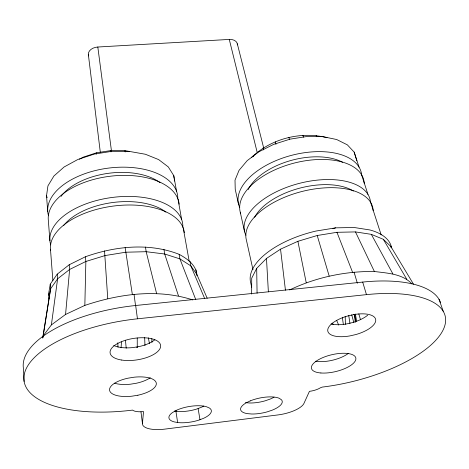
<?xml version="1.0" encoding="UTF-8"?>
<svg xmlns="http://www.w3.org/2000/svg" width="469" height="469" viewBox="0 0 469 469"><rect width="100%" height="100%" fill="white"/><g stroke="black" fill="none" stroke-linecap="round" stroke-linejoin="round"><path stroke-width="0.7" d="M251.648 294.069L251.712 278.181L256.69 268.368L266.48 258.442L280.538 249.168L297.897 241.301L317.22 235.508L336.953 232.302L355.473 231.915L371.325 234.348L383.337 239.319L390.753 246.366L413.523 284.226M42.831 337.985L43.207 335.863L51.379 324.9L65.56 314.453L84.842 305.401L85.856 261.479L85.376 256.778C115.186 246.166 149.113 242.555 179.129 254.321C187.354 258.771 196.746 265.436 196.945 275.743M121.061 347.775L121.483 341.942M65.56 314.453L69.629 269.452L69.207 264.762L85.376 256.778M142.441 423.366L143.537 411.559A12.475 4.667 -8.9 0 1 133.114 410.504L132.633 410.099L131.496 410.234A109.582 44.942 -8.6 0 1 23.896 377.064A109.582 44.942 -8.6 0 1 137.446 318.809L366.465 294.638A105.666 41.682 -13.7 0 1 443.269 329.637A105.666 41.682 -13.7 0 1 322.285 387.083L320.509 387.752A12.083 4.403 -12.6 0 1 309.429 391.351L303.976 403.358A23.339 8.26 -11.9 0 1 277.894 414.936L164.801 429.117A23.872 8.583 -9.4 0 1 142.441 423.366L140.958 411.782M51.379 324.9L57.617 278.803L57.247 274.136L69.207 264.762M47.75 211.754L46.519 195.761L47.944 185.865L53.9 176.022L64.118 166.97L77.918 159.448L94.287 154.09L111.921 151.335L129.415 151.411M43.207 335.863L50.611 288.757L50.265 284.126L57.247 274.136M42.702 337.903L50.611 288.757L57.617 278.803L69.629 269.452L85.856 261.479L105.079 255.564L125.751 252.216L146.17 251.701L164.689 254.01L179.914 258.888L190.813 265.853L196.804 274.312L207.175 298.214M48.911 298.554L48.577 293.969L50.265 284.126M251.413 157.607C270.742 138.713 300.864 131.021 327.034 137.698M79.437 159.214L83.189 157.168L96.479 152.812L110.795 150.584L125.018 150.643L145.39 154.254L158.645 159.589L168.295 166.923L173.782 175.664L176.555 191.288M136.649 347.4L137.857 346.755M289.608 289.953C315.942 277.326 345.196 271.129 374.373 271.487C387.271 273.187 402.443 273.697 411.905 283.874M332.873 228.708L335.652 227.852L354.124 227.5L369.935 229.962A72.595 33.78 -14.3 0 1 391.597 247.884M84.842 305.401C119.237 293.829 157.725 288.546 192.853 299.949M335.652 227.852L315.989 231.047A72.595 33.78 -14.3 0 0 250.733 282.877L251.683 287.192M24.118 381.438L23.45 368.611A108.644 45.769 -8.5 0 1 135.664 305.501L362.695 282.074A104.792 42.474 -13.8 0 1 440.561 302.581M88.676 55.917A9.556 6.584 -6.1 0 1 97.816 47.017L229.277 39.425A9.321 6.302 -14.6 0 1 237.402 44.889M245.445 402.625L249.549 402.994A21.07 7.762 -11.5 0 0 265.061 400.843L269.91 399.166A21.07 7.762 -11.5 0 0 274.054 397.167M174.568 411.002L176.637 411.377A21.363 7.944 -9.9 0 0 197.326 408.845L201.881 407.045A21.363 7.944 -9.9 0 0 203.845 406.031M359.066 167.198L354.183 152.138L347.347 144.845L336.672 139.522L322.854 136.643L306.902 136.502L290.059 139.146L273.656 144.37L258.999 151.739L247.192 160.644L239.038 170.358L235.01 180.149L235.221 189.318L238.604 204.484M383.337 239.319L406.723 279.149M371.325 234.348L392.887 273.896M355.473 231.915L374.373 271.487M336.636 320.386L338.688 325.046M204.619 298.401L190.813 265.853L190.009 261.339M336.953 232.302L352.547 272.208M195.749 299.574L179.914 258.888L179.129 254.321M48.577 293.969L49.28 295.787M439.031 299.322L443.211 311.24M178.466 295.828L164.689 254.01L163.951 249.402M46.519 195.761L47.17 197.742M370.633 202.379L381.18 234.905M361.622 174.837L367.966 194.412M354.183 152.138L356.845 160.803M362.695 282.074L366.465 294.638M316.17 135.435L316.546 136.684M354.066 272.161L357.355 283.264M317.22 235.508L329.179 276.071M390.753 246.366L391.134 247.673M358.814 313.931L360.426 319.477M302.904 135.312L303.443 137.194M288.916 137.505L289.437 139.393M351.721 314.834L353.825 322.59M275.303 141.849L275.971 144.37M332.72 323.2L333.084 324.607M237.314 43.781L263.689 147.993M263.109 147.987L263.59 149.881M156.605 293.582L146.17 251.701L145.484 247.046M229.277 39.425L257.176 152.337M253.242 155.432L253.547 156.687M240.257 212.223L244.648 231.921M252.984 269.716L246.372 239.981A65.244 32.824 -14.6 0 1 304.616 190.842A65.244 32.824 -14.6 0 1 373.154 210.663M297.897 241.301L306.234 282.76M148.374 337.856L149.429 343.56M183.191 227.846L189.142 260.934M178.038 199.231L181.644 219.556M355.402 314.037L356.592 321.183M198.117 408.534L199.976 419.708M132.358 294.497L125.135 247.532M348.743 315.526L349.956 323.487M175.928 411.249L177.628 422.487M342.323 317.249L343.355 324.448M125.018 150.643L125.2 151.95M354.699 314.289L355.713 321.5M135.664 305.501L137.446 318.809M134.046 294.432L135.564 305.77M97.816 47.017L111.44 150.772M110.795 150.584L110.965 151.897M354.312 314.371L355.314 322.32M88.319 54.234L100.319 152.355M280.538 249.168L285.445 290.241M96.479 152.812L96.637 154.131M173.782 175.664L174.105 178.367M174.263 179.721L174.421 181.075M104.534 250.862L107.741 298.542M195.995 269.845L196.417 274.154M125.458 340.248L126.208 348.191M49.896 240.708L48.301 219.902A65.918 36.054 -7.5 0 1 110.432 176.209A65.918 36.054 -7.5 0 1 179.17 204.185M50.476 249.227L52.862 280.398M266.48 258.442L268.374 291.876M117.766 342.833L118.012 347.183M151.798 338.706L151.991 342.352M144.663 337.604L144.962 345.594M345.225 316.341L345.389 324.325M256.69 268.368L257.076 293.242M137.241 337.973L137.259 347.371M50.652 250.634A67.436 35.157 -7.7 0 1 112.877 206.126A67.436 35.157 -7.7 0 1 184.305 232.677M63.591 225.607A58.303 30.813 -7.7 0 1 112.695 202.526A58.303 30.813 -7.7 0 1 165.868 212.094M50.763 244.929A66.944 35.398 -7.7 0 1 111.751 197.519A66.944 35.398 -7.7 0 1 182.816 227.266M61.029 196.417A57.06 31.605 -7.5 0 1 107.964 173.372A57.06 31.605 -7.5 0 1 160.005 182.634M48.518 215.775A65.443 36.26 -7.5 0 1 107.677 168.207A65.443 36.26 -7.5 0 1 177.786 198.463M254.649 217.27A56.421 28.785 -14.6 0 1 299.603 188.18A56.421 28.785 -14.6 0 1 353.438 191.065M245.938 235.268A64.775 33.065 -14.6 0 1 298.941 183.467A64.775 33.065 -14.6 0 1 370.516 202.749M240.65 213.501A63.813 33.715 -14.8 0 1 295.523 162.743A63.813 33.715 -14.8 0 1 364.22 183.338M248.195 189.582A55.254 29.565 -14.8 0 1 290.053 160.738A55.254 29.565 -14.8 0 1 342.569 162.274M239.776 207.667A63.368 33.92 -14.9 0 1 291.513 155.35A63.368 33.92 -14.9 0 1 361.687 175.746M348.297 353.462A22.6 8.817 -13.4 0 1 315.573 361.236M367.684 315.203A24.429 10.212 -14.2 0 1 352.559 322.566L346.48 323.968A24.429 10.212 -14.2 0 1 331.044 323.938M154.858 339.767A25.314 11.057 -8.5 0 1 139.504 346.48L133.132 347.547A25.314 11.057 -8.5 0 1 113.691 345.465M150.279 377.733A23.432 9.456 -8.5 0 1 136.35 383.243L130.441 384.199A23.432 9.456 -8.5 0 1 114.53 383.208M176.139 410.445L172.434 412.585A21.521 7.785 -10 0 0 174.216 421.901L178.337 422.61A21.521 7.785 -10 0 0 199.178 420.019L203.769 418.231A21.521 7.785 -10 0 0 209.45 408.042L206.477 406.734A21.521 7.785 -10 0 0 176.139 410.445M250.235 400.884L246.002 402.953A21.228 7.604 -11.5 0 0 247.362 413.64L251.759 414.01A21.228 7.604 -11.5 0 0 267.377 411.811L272.266 410.146A21.228 7.604 -11.5 0 0 281.482 399.805L279.307 398.322A21.228 7.604 -11.5 0 0 250.235 400.884M353.685 314.611L347.289 316.088A24.64 10.031 -14.2 0 0 327.749 330.815A24.64 10.031 -14.2 0 0 349.827 335.927L355.959 334.52A24.64 10.031 -14.2 0 0 375.722 319.788A24.64 10.031 -14.2 0 0 353.685 314.611M137.88 395.226L131.918 396.188A23.626 9.274 -8.6 0 1 109.617 390.484A23.626 9.274 -8.6 0 1 127.943 378.19L134.157 377.193A23.626 9.274 -8.6 0 1 156.253 382.968A23.626 9.274 -8.6 0 1 137.88 395.226M320.89 372.984A22.782 8.647 -13.3 0 0 355.813 359.477A22.782 8.647 -13.3 0 0 324.196 357.05A22.782 8.647 -13.3 0 0 320.89 372.984M121.618 360.04A25.537 10.863 -8.6 0 0 160.633 346.585A25.537 10.863 -8.6 0 0 123.834 340.799A25.537 10.863 -8.6 0 0 121.618 360.04"/></g></svg>
